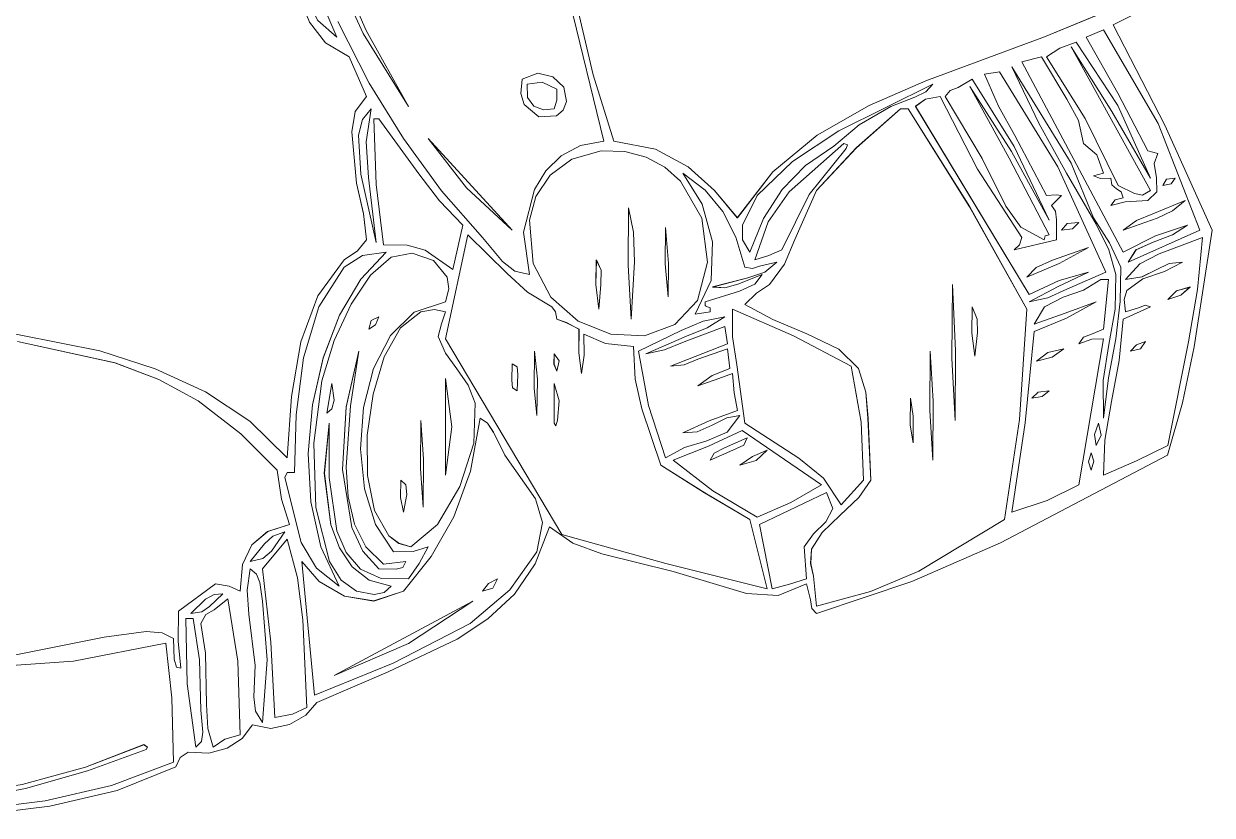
# Model space of a CAD drawing. Header units: inches. Extents: x 9 to 288, y -355 to -66.
# Drawn here: x 180 to 287.8, y -354.6 to -282.8 of the extents above; entities that cross this region are included whole.
import ezdxf

# ---------------------------------------------------------------- set-up
doc = ezdxf.new("R2010")
doc.units = ezdxf.units.IN
doc.header["$MEASUREMENT"] = 0
doc.layers.add('Layer 1', color=7, linetype='Continuous')

msp = doc.modelspace()

# ---------------------------------------------------------------- linework, layer by layer
at = {"layer": 'Layer 1', "color": 7, "lineweight": 9}
for points in [[(214.91, -290.31), (211.08, -283.43), (207.83, -275.96), (205.32, -267.75), (203.69, -258.67), (205.03, -268.05), (207.45, -276.34), (210.8, -283.71), (214.91, -290.31), (214.91, -290.31)], [(203.69, -258.67), (205.32, -267.75), (207.83, -275.96), (211.08, -283.43), (214.91, -290.31), (210.8, -283.71), (207.45, -276.34), (205.03, -268.05), (203.69, -258.67), (203.69, -258.67)], [(202.8, -266.3), (203.86, -271.83), (204.47, -277.65), (205.01, -280.33), (205.93, -282.68), (207.38, -284.55), (209.53, -285.82), (211.1, -289.41), (210.1, -290.78), (209.79, -292.62), (210.2, -297.26), (210.85, -300.04), (211.1, -302.42), (210.3, -303.4), (209.08, -304.22), (206.69, -307.49), (205.17, -311.67), (204.32, -316.62), (203.92, -322.17), (200.53, -318.86), (196.5, -316.2), (191.94, -314.11), (186.92, -312.49), (175.91, -310.3)], [(208.41, -284.02), (206.34, -279.14), (204.59, -273.93), (204.66, -277.08), (205.41, -280.07), (206.7, -282.52), (208.41, -284.02), (208.41, -284.02)], [(204.59, -273.93), (206.34, -279.14), (208.41, -284.02), (206.7, -282.52), (205.41, -280.07), (204.66, -277.08), (204.59, -273.93), (204.59, -273.93)], [(229.54, -280.71), (232.64, -293.45), (230.54, -293.86), (228.78, -294.8), (227.38, -296.16), (226.34, -297.83), (225.36, -301.7), (225.91, -305.56), (224.56, -305.25), (223.46, -304.38), (221.64, -302.2), (217.93, -297.96), (214.46, -293.22), (211.37, -288.19), (208.5, -282.62)], [(208.5, -282.61), (211.37, -288.19), (214.46, -293.22), (217.93, -297.96), (221.64, -302.2), (223.46, -304.38), (224.56, -305.25), (225.91, -305.56), (225.36, -301.7), (226.34, -297.83), (227.38, -296.16), (228.78, -294.8), (230.54, -293.86), (232.64, -293.45), (229.54, -280.71)], [(230.17, -281.02), (231.69, -287.44), (233.54, -293.45), (237.33, -294.2), (240.29, -295.78), (242.68, -297.94), (244.76, -300.4), (247.96, -296.23), (252.01, -292.91), (256.71, -290.23), (261.85, -287.99), (272.61, -284), (277.84, -281.85)], [(277.83, -281.85), (272.61, -284), (261.84, -287.99), (256.71, -290.23), (252.01, -292.91), (247.96, -296.23), (244.75, -300.4), (242.68, -297.94), (240.29, -295.78), (237.33, -294.19), (233.54, -293.45), (231.69, -287.44), (230.17, -281.02)], [(280.78, -281.93), (278.86, -282.9), (283.54, -292.01), (287.83, -301.52), (286.18, -312.1), (285.15, -317.18), (283.79, -321.94), (268.63, -329.88), (260.58, -333.39), (251.93, -336.3), (251.5, -335.84), (251.38, -335.06), (251.03, -333.61), (248.46, -334.67), (245.58, -334.48), (238.92, -332.49), (232.47, -330.89), (229.84, -329.92), (227.7, -328.45), (226.42, -331.8), (224.53, -334.53), (222.13, -336.77), (219.35, -338.61), (213.08, -341.6), (206.61, -344.38), (205.61, -345.51), (204.14, -346.37), (202.45, -346.74), (200.77, -346.4), (199.83, -347.63), (198.48, -348.52), (196.81, -348.96), (194.94, -348.87), (194.2, -349.36), (193.82, -350.21), (188.51, -352.34), (182.4, -353.77), (175.72, -354.59)], [(175.91, -310.3), (186.92, -312.48), (191.94, -314.1), (196.5, -316.2), (200.53, -318.86), (203.92, -322.17), (204.32, -316.62), (205.17, -311.67), (206.69, -307.49), (209.08, -304.22), (210.3, -303.4), (211.1, -302.42), (210.85, -300.03), (210.2, -297.26), (209.78, -292.61), (210.1, -290.77), (211.1, -289.41), (209.53, -285.82), (207.38, -284.55), (205.93, -282.68)], [(277.96, -283.35), (282.92, -291.86), (286.71, -301.52), (280.21, -304.44), (280.91, -303.32), (282.47, -302.61), (284.24, -301.97), (285.59, -301.08), (282.69, -302.05), (279.76, -303.54), (270.56, -286.27), (272.35, -285.82), (274.63, -289.65), (275.69, -291.59), (276.17, -293.67), (277.37, -294.71), (277.96, -296.36), (277.06, -296.59), (277.71, -296.84), (278.64, -296.81), (278.74, -297.43), (279.14, -297.77), (279.57, -298.07), (279.76, -298.61), (279.02, -298.77), (278.64, -299.28), (279.95, -298.97), (282, -298.83), (282.81, -298.05), (282.77, -296.79), (282.57, -295.49), (282.9, -294.57), (282, -294.35), (279.26, -289.12), (276.39, -284.02), (277.96, -283.35), (277.96, -283.35)], [(276.39, -284.02), (279.26, -289.12), (282, -294.34), (282.9, -294.57), (282.57, -295.49), (282.77, -296.79), (282.81, -298.05), (282, -298.83), (279.95, -298.96), (278.64, -299.28), (279.02, -298.77), (279.76, -298.61), (279.57, -298.07), (279.14, -297.77), (278.74, -297.43), (278.64, -296.81), (277.71, -296.84), (277.06, -296.59), (277.96, -296.36), (277.37, -294.71), (276.17, -293.67), (275.69, -291.59), (274.63, -289.65), (272.35, -285.82), (270.56, -286.27), (279.76, -303.54), (282.69, -302.05), (285.59, -301.07), (284.24, -301.97), (282.47, -302.61), (280.92, -303.32), (280.21, -304.44), (286.71, -301.52), (282.92, -291.86), (277.96, -283.35), (276.39, -284.02), (276.39, -284.02)], [(275.05, -284.92), (282.23, -297.93), (281.52, -298.35), (280.77, -298.21), (279.31, -297.49), (276.3, -291.41), (272.8, -285.82), (274.02, -285.02), (275.49, -284.47), (279.26, -290.24), (282.23, -296.81), (278.74, -290.76), (275.05, -284.92), (275.05, -284.92)], [(282.23, -296.81), (279.26, -290.24), (275.49, -284.47), (274.02, -285.02), (272.8, -285.82), (276.3, -291.4), (279.31, -297.49), (280.77, -298.21), (281.52, -298.35), (282.23, -297.93), (275.05, -284.92), (278.74, -290.76), (282.23, -296.81), (282.23, -296.81)], [(269.66, -286.72), (275.05, -295.47), (277.07, -300.4), (278.51, -302.68), (279.53, -304.89), (279.49, -308), (279.09, -311.4), (278.43, -314.93), (277.96, -318.58), (277.94, -315.17), (278.46, -311.89), (279.02, -308.69), (279.09, -305.56), (278.46, -303.32), (277.3, -300.98), (274.6, -296.36), (272.13, -291.88), (269.66, -286.72), (269.66, -286.72)], [(272.13, -291.88), (274.6, -296.36), (277.3, -300.98), (278.46, -303.32), (279.08, -305.56), (279.02, -308.69), (278.46, -311.89), (277.94, -315.17), (277.96, -318.58), (278.43, -314.93), (279.08, -311.4), (279.49, -308), (279.53, -304.89), (278.51, -302.68), (277.06, -300.4), (275.05, -295.47), (269.66, -286.72), (272.13, -291.88), (272.13, -291.88)], [(229.27, -289.86), (229.01, -288.56), (228.03, -287.62), (226.67, -287.29), (225.23, -287.84), (225.12, -289.14), (225.41, -290.15), (226.76, -291.25), (228.35, -291.16), (228.96, -290.66), (229.27, -289.86), (229.27, -289.86)], [(225.23, -287.84), (226.67, -287.29), (228.03, -287.62), (229.01, -288.56), (229.27, -289.86), (228.96, -290.66), (228.35, -291.16), (226.76, -291.25), (225.41, -290.15), (225.12, -289.14), (225.23, -287.84), (225.23, -287.84)], [(267.19, -287.39), (268.44, -290.3), (269.93, -292.95), (272.8, -298.38), (273.69, -298.32), (274.15, -298.38), (273.7, -298.83), (273.25, -299.28), (273.63, -299.8), (273.72, -300.61), (273.7, -302.42), (269.88, -303.32), (270.34, -302.87), (270.56, -302.2), (266.55, -296), (263.15, -289.41), (261.83, -289.66), (260.91, -290.3), (271.23, -307.36), (273.96, -306.1), (276.62, -305.34), (273.87, -306.63), (271.23, -308.03), (272.93, -307.67), (274.63, -306.88), (278.19, -305.34), (273.82, -295.79), (268.54, -287.16), (267.19, -287.39), (267.19, -287.39)], [(268.54, -287.16), (273.82, -295.8), (278.19, -305.34), (274.63, -306.88), (272.93, -307.67), (271.23, -308.03), (273.87, -306.63), (276.62, -305.34), (273.95, -306.1), (271.23, -307.36), (260.91, -290.31), (261.83, -289.66), (263.15, -289.41), (266.55, -296), (270.56, -302.2), (270.34, -302.87), (269.88, -303.32), (273.7, -302.42), (273.72, -300.61), (273.63, -299.8), (273.25, -299.28), (273.7, -298.83), (274.15, -298.38), (273.69, -298.32), (272.8, -298.38), (269.93, -292.95), (268.44, -290.3), (267.19, -287.39), (268.54, -287.16), (268.54, -287.16)], [(273.03, -300.63), (269.86, -293.93), (266.07, -287.84), (264.8, -288.58), (264.07, -288.87), (263.6, -289.41), (266.97, -295.02), (269.12, -299.37), (270.48, -301.27), (272.58, -302.42), (272.67, -302.06), (273.03, -301.97), (269.41, -294.99), (265.85, -288.51), (269.62, -294.39), (273.03, -300.63), (273.03, -300.63)], [(265.85, -288.51), (269.41, -294.99), (273.03, -301.97), (272.67, -302.06), (272.58, -302.42), (270.48, -301.27), (269.12, -299.37), (266.97, -295.02), (263.6, -289.41), (264.07, -288.87), (264.8, -288.58), (266.07, -287.84), (269.86, -293.93), (273.03, -300.63), (269.62, -294.39), (265.85, -288.51), (265.85, -288.51)], [(225.68, -288.29), (225.73, -289.51), (226.3, -290.29), (227.18, -290.62), (228.15, -290.53), (228.38, -289.75), (228.38, -288.73), (227.04, -288.12), (225.68, -288.29), (225.68, -288.29)], [(228.38, -288.74), (228.38, -289.75), (228.15, -290.53), (227.18, -290.63), (226.3, -290.29), (225.73, -289.51), (225.68, -288.29), (227.04, -288.12), (228.38, -288.74), (228.38, -288.74)], [(246.55, -298.38), (245.21, -301.09), (245.22, -302.4), (245.88, -303.54), (247.12, -300.47), (248.82, -297.85), (250.95, -295.66), (253.51, -293.9), (255.82, -291.98), (258.67, -290.31), (260.87, -289.46), (261.84, -288.98), (262.48, -288.29), (253.96, -292.51), (249.75, -295.29), (246.55, -298.38), (246.55, -298.38)], [(262.48, -288.29), (261.84, -288.98), (260.87, -289.46), (258.67, -290.31), (255.82, -291.98), (253.51, -293.9), (250.95, -295.66), (248.82, -297.85), (247.12, -300.47), (245.88, -303.54), (245.22, -302.4), (245.21, -301.09), (246.55, -298.38), (249.75, -295.29), (253.96, -292.51), (262.48, -288.29), (262.48, -288.29)], [(212, -302.65), (211.31, -296.77), (211.09, -293.53), (211.55, -290.53), (210.74, -291.51), (210.38, -292.92), (210.61, -296.46), (212, -302.65), (212, -302.65)], [(211.55, -290.53), (211.09, -293.53), (211.31, -296.77), (211.99, -302.65), (210.61, -296.46), (210.38, -292.92), (210.74, -291.51), (211.55, -290.53), (211.55, -290.53)], [(268.99, -327.78), (261.22, -332.46), (256.84, -334.31), (251.94, -335.63), (251.66, -332.92), (251.4, -331.76), (251.49, -330.47), (252.44, -328.94), (254.09, -327.38), (255.79, -325.79), (256.87, -324.19), (256.6, -318.59), (256.4, -316.21), (255.75, -314.09), (253.95, -312.32), (251.07, -310.92), (247.96, -309.64), (245.43, -308.26), (246.49, -307.25), (247.67, -306.46), (249.02, -304.62), (249.98, -302.38), (251.93, -297.94), (255.57, -294.06), (259.56, -290.53), (260.24, -290.53), (265.82, -299.41), (271.01, -308.71), (270.34, -318.69), (268.99, -327.78), (268.99, -327.78)], [(271.01, -308.7), (265.83, -299.41), (260.24, -290.53), (259.56, -290.53), (255.57, -294.05), (251.93, -297.93), (249.98, -302.38), (249.03, -304.62), (247.67, -306.46), (246.49, -307.24), (245.43, -308.26), (247.96, -309.64), (251.07, -310.92), (253.95, -312.32), (255.75, -314.09), (256.4, -316.21), (256.61, -318.59), (256.87, -324.19), (255.79, -325.79), (254.09, -327.38), (252.44, -328.94), (251.49, -330.47), (251.41, -331.76), (251.66, -332.92), (251.94, -335.63), (256.84, -334.31), (261.22, -332.46), (268.99, -327.78), (270.34, -318.69), (271.01, -308.7), (271.01, -308.7)], [(211.77, -291.43), (212.22, -291.43), (215.86, -296.42), (217.73, -298.87), (219.85, -301.08), (218.95, -305.11), (216.45, -303.35), (214.79, -302.88), (212.67, -302.87), (211.99, -297.38), (211.77, -291.43), (211.77, -291.43)], [(212.67, -302.87), (214.79, -302.88), (216.45, -303.35), (218.95, -305.11), (219.85, -301.07), (217.73, -298.87), (215.86, -296.42), (212.22, -291.43), (211.77, -291.43), (211.99, -297.38), (212.67, -302.87), (212.67, -302.87)], [(224.34, -301.52), (216.71, -293.22), (220.2, -297.69), (224.34, -301.52), (224.34, -301.52)], [(216.71, -293.22), (224.34, -301.52), (220.2, -297.69), (216.71, -293.22), (216.71, -293.22)], [(254.4, -293.67), (254.75, -293.79), (254.63, -294.12), (251.28, -298.29), (248.79, -303.32), (247.62, -303.83), (246.33, -304.22), (247.55, -300.79), (249.47, -298.05), (254.4, -293.67), (254.4, -293.67)], [(246.33, -304.22), (247.62, -303.83), (248.79, -303.32), (251.28, -298.29), (254.63, -294.12), (254.75, -293.79), (254.4, -293.67), (249.47, -298.05), (247.55, -300.79), (246.33, -304.22), (246.33, -304.22)], [(225.91, -300.63), (226.23, -304.54), (227.83, -307.62), (230.31, -309.79), (233.28, -310.97), (236.34, -311.1), (239.09, -310.1), (241.13, -307.9), (242.06, -304.44), (241.54, -300.43), (239.6, -297.09), (238.17, -295.83), (236.48, -294.9), (234.55, -294.39), (232.41, -294.34), (229.73, -295.08), (227.76, -296.54), (226.48, -298.48), (225.91, -300.63), (225.91, -300.63)], [(232.41, -294.34), (234.55, -294.39), (236.48, -294.9), (238.17, -295.83), (239.6, -297.09), (241.54, -300.43), (242.06, -304.44), (241.13, -307.9), (239.09, -310.1), (236.34, -311.1), (233.28, -310.97), (230.31, -309.79), (227.83, -307.62), (226.23, -304.54), (225.91, -300.63), (226.48, -298.48), (227.76, -296.54), (229.73, -295.08), (232.41, -294.34), (232.41, -294.34)], [(248.35, -304.44), (246.77, -304.79), (246.13, -305.02), (245.43, -304.89), (244.62, -302.16), (243.43, -299.83), (241.83, -297.89), (239.82, -296.36), (241.57, -299.16), (242.51, -302.59), (242.38, -306.1), (240.94, -309.15), (242.29, -308.93), (242.3, -308.58), (242.06, -308.48), (241.83, -308.37), (241.84, -308.03), (244.96, -307.06), (246.33, -306.44), (247, -305.56), (244.79, -306.44), (243.63, -306.76), (242.51, -306.68), (245.71, -305.84), (247.24, -305.35), (248.35, -304.44), (248.35, -304.44)], [(242.51, -306.69), (243.63, -306.76), (244.79, -306.44), (247, -305.56), (246.33, -306.44), (244.96, -307.06), (241.84, -308.03), (241.83, -308.38), (242.06, -308.48), (242.3, -308.58), (242.29, -308.93), (240.94, -309.15), (242.38, -306.1), (242.51, -302.59), (241.57, -299.16), (239.82, -296.37), (241.83, -297.89), (243.43, -299.83), (244.62, -302.16), (245.43, -304.89), (246.13, -305.02), (246.77, -304.79), (248.35, -304.44), (247.24, -305.35), (245.71, -305.84), (242.51, -306.69), (242.51, -306.69)], [(283.35, -297.49), (284.1, -297.34), (284.47, -296.81), (283.68, -296.92), (283.35, -297.49), (283.35, -297.49)], [(284.47, -296.81), (284.1, -297.34), (283.35, -297.49), (283.68, -296.92), (284.47, -296.81), (284.47, -296.81)], [(234.88, -299.51), (235.33, -301.71), (235.41, -304.41), (235.11, -309.6), (234.85, -304.69), (234.88, -299.51), (234.88, -299.51)], [(235.11, -309.6), (235.41, -304.41), (235.33, -301.71), (234.88, -299.51), (234.85, -304.69), (235.11, -309.6), (235.11, -309.6)], [(279.76, -301.52), (282.83, -300.44), (284.23, -299.77), (285.37, -298.83), (282.44, -300.05), (280.97, -300.66), (279.76, -301.52), (279.76, -301.52)], [(285.37, -298.83), (284.23, -299.77), (282.83, -300.44), (279.76, -301.52), (280.97, -300.66), (282.44, -300.05), (285.37, -298.83), (285.37, -298.83)], [(238.25, -301.3), (238.51, -304.56), (238.47, -307.58), (238.22, -304.58), (238.25, -301.3), (238.25, -301.3)], [(238.47, -307.58), (238.51, -304.56), (238.25, -301.3), (238.22, -304.58), (238.47, -307.58), (238.47, -307.58)], [(275.72, -300.85), (275.15, -301.4), (274.15, -301.52), (274.68, -300.93), (275.72, -300.85), (275.72, -300.85)], [(274.15, -301.52), (275.15, -301.4), (275.72, -300.85), (274.68, -300.93), (274.15, -301.52), (274.15, -301.52)], [(218.28, -311.4), (228.82, -329.12), (238.26, -331.75), (247.45, -334.06), (245.88, -327.78), (241.79, -325.35), (237.8, -322.84), (236.08, -317.73), (235.49, -315.05), (235.33, -312.07), (232.79, -311.8), (230.84, -310.95), (230.87, -312.88), (230.62, -314.54), (230.37, -312.66), (230.39, -310.5), (229.27, -309.92), (228.37, -309.6), (228.26, -308.93), (227.92, -308.48), (225.72, -307.15), (223.87, -305.46), (220.3, -301.97), (218.28, -311.4), (218.28, -311.4)], [(220.3, -301.97), (223.87, -305.46), (225.72, -307.15), (227.93, -308.48), (228.26, -308.93), (228.38, -309.6), (229.27, -309.93), (230.4, -310.5), (230.37, -312.66), (230.62, -314.54), (230.87, -312.88), (230.84, -310.95), (232.8, -311.8), (235.33, -312.07), (235.49, -315.05), (236.08, -317.73), (237.8, -322.84), (241.8, -325.35), (245.88, -327.78), (247.45, -334.06), (238.26, -331.75), (228.83, -329.12), (218.28, -311.4), (220.3, -301.97), (220.3, -301.97)], [(279.98, -308.93), (281.23, -308.55), (281.76, -308.33), (282.23, -308.48), (279.76, -309.6), (279.39, -313.35), (278.7, -317.07), (278.09, -320.59), (277.96, -323.74), (280.95, -322.46), (283.8, -321.05), (285.69, -311.66), (286.5, -306.9), (286.94, -302.2), (283.03, -303.67), (281.26, -304.6), (279.98, -306.01), (281.46, -305.75), (282.75, -305.14), (283.94, -304.57), (285.14, -304.44), (283.49, -305.27), (281.54, -305.94), (280.1, -306.99), (279.83, -307.81), (279.98, -308.93), (279.98, -308.93)], [(285.14, -304.44), (283.94, -304.57), (282.75, -305.14), (281.47, -305.75), (279.98, -306.01), (281.26, -304.6), (283.03, -303.67), (286.94, -302.2), (286.5, -306.9), (285.69, -311.66), (283.8, -321.05), (280.95, -322.46), (277.96, -323.74), (278.09, -320.59), (278.7, -317.07), (279.39, -313.34), (279.76, -309.6), (282.23, -308.48), (281.76, -308.33), (281.23, -308.55), (279.98, -308.93), (279.83, -307.81), (280.1, -306.99), (281.54, -305.94), (283.49, -305.27), (285.14, -304.44), (285.14, -304.44)], [(212.89, -303.54), (210.59, -305.98), (208.66, -309.25), (207.19, -313.13), (206.22, -317.38), (205.82, -321.8), (206.05, -326.17), (206.97, -330.25), (208.63, -333.83), (206.57, -332.19), (205.2, -329.86), (203.69, -323.96), (203.91, -323.5), (204.59, -323.51), (204.73, -318.29), (205.4, -313.11), (206.78, -308.48), (209.08, -304.89), (210.75, -303.82), (212.89, -303.54), (212.89, -303.54)], [(209.08, -304.89), (206.78, -308.48), (205.4, -313.11), (204.73, -318.29), (204.59, -323.51), (203.91, -323.5), (203.69, -323.96), (205.2, -329.86), (206.57, -332.19), (208.63, -333.83), (206.97, -330.25), (206.05, -326.17), (205.82, -321.8), (206.22, -317.38), (207.19, -313.12), (208.66, -309.25), (210.59, -305.98), (212.89, -303.54), (210.75, -303.82), (209.08, -304.89), (209.08, -304.89)], [(218.28, -308.03), (215.45, -308.97), (213.28, -311.09), (211.74, -314.08), (210.84, -317.6), (210.58, -321.35), (210.94, -324.99), (211.94, -328.21), (213.57, -330.69), (215.35, -330.68), (216.71, -330.24), (215.88, -331.77), (214.91, -333.16), (212.43, -333.11), (210.58, -332.27), (209.27, -330.77), (208.42, -328.79), (207.72, -323.96), (207.73, -319.03), (207.29, -323.57), (207.88, -328.27), (208.65, -330.34), (209.8, -332.05), (211.35, -333.26), (213.34, -333.83), (212.71, -334.39), (211.81, -334.56), (210.2, -334.28), (208.83, -333.27), (207.77, -331.57), (206.53, -326.69), (206.33, -320.84), (207.06, -315.21), (208.17, -311.54), (209.71, -308.23), (211.49, -305.61), (213.34, -303.99), (215.26, -303.63), (217.19, -304.29), (218.44, -305.8), (218.58, -306.84), (218.28, -308.03), (218.28, -308.03)], [(213.34, -303.99), (211.49, -305.61), (209.71, -308.23), (208.17, -311.54), (207.06, -315.21), (206.33, -320.84), (206.53, -326.69), (207.77, -331.57), (208.83, -333.27), (210.2, -334.28), (211.81, -334.56), (212.71, -334.4), (213.34, -333.83), (211.35, -333.26), (209.8, -332.05), (208.65, -330.34), (207.87, -328.27), (207.28, -323.57), (207.73, -319.03), (207.72, -323.96), (208.42, -328.79), (209.27, -330.77), (210.58, -332.27), (212.43, -333.12), (214.91, -333.16), (215.88, -331.77), (216.71, -330.25), (215.34, -330.68), (213.57, -330.69), (211.94, -328.21), (210.94, -324.99), (210.58, -321.35), (210.84, -317.6), (211.74, -314.08), (213.28, -311.09), (215.45, -308.97), (218.28, -308.03), (218.58, -306.84), (218.44, -305.8), (217.19, -304.29), (215.26, -303.63), (213.34, -303.99), (213.34, -303.99)], [(276.62, -303.1), (273.94, -304.57), (271.01, -305.79), (271.85, -304.92), (273.35, -304.26), (276.62, -303.1), (276.62, -303.1)], [(271.01, -305.79), (273.94, -304.57), (276.62, -303.1), (273.35, -304.26), (271.85, -304.92), (271.01, -305.79), (271.01, -305.79)], [(231.97, -304.22), (232.41, -305.17), (232.38, -306.47), (232.19, -308.71), (231.91, -306.46), (231.97, -304.22), (231.97, -304.22)], [(232.19, -308.7), (232.38, -306.47), (232.41, -305.17), (231.96, -304.22), (231.91, -306.46), (232.19, -308.7), (232.19, -308.7)], [(278.41, -306.01), (277.96, -310.5), (276.87, -310.97), (276.15, -311.25), (275.72, -311.85), (276.91, -311.43), (277.96, -311.4), (275.72, -324.64), (272.86, -326.04), (269.66, -327.1), (270.87, -319.01), (271.68, -310.72), (274.62, -309.51), (277.29, -308.03), (274.5, -309.06), (271.68, -310.05), (272.63, -308.48), (274.3, -307.62), (276.17, -306.97), (277.74, -306.01), (278.41, -306.01), (278.41, -306.01)], [(277.74, -306.01), (276.17, -306.97), (274.3, -307.62), (272.63, -308.48), (271.68, -310.05), (274.5, -309.06), (277.29, -308.03), (274.62, -309.51), (271.68, -310.72), (270.87, -319.01), (269.66, -327.1), (272.86, -326.04), (275.72, -324.64), (277.96, -311.4), (276.91, -311.43), (275.72, -311.85), (276.15, -311.25), (276.87, -310.97), (277.96, -310.5), (278.41, -306.01), (277.74, -306.01), (277.74, -306.01)], [(264.5, -318.8), (264.53, -312.49), (264.27, -306.46), (264.2, -313.15), (264.5, -318.8), (264.5, -318.8)], [(264.28, -306.46), (264.53, -312.49), (264.5, -318.8), (264.2, -313.15), (264.28, -306.46), (264.28, -306.46)], [(283.8, -307.81), (285, -307.44), (285.82, -306.68), (284.6, -307.03), (283.8, -307.81), (283.8, -307.81)], [(285.82, -306.69), (285, -307.44), (283.8, -307.81), (284.6, -307.04), (285.82, -306.69), (285.82, -306.69)], [(218.28, -308.93), (217.91, -310.02), (217.6, -311.17), (218.27, -312.69), (219.31, -314.12), (220.33, -315.59), (220.97, -317.23), (220.85, -320.84), (219.58, -324.79), (217.55, -328.21), (215.14, -330.24), (214.04, -329.93), (213.13, -329.25), (211.83, -326.96), (211.2, -323.78), (211.18, -320.13), (211.71, -316.41), (212.73, -313.03), (214.19, -310.4), (216.03, -308.93), (217.27, -308.72), (218.28, -308.93), (218.28, -308.93)], [(216.03, -308.93), (214.19, -310.4), (212.73, -313.03), (211.71, -316.41), (211.18, -320.13), (211.2, -323.78), (211.83, -326.96), (213.13, -329.25), (214.04, -329.94), (215.14, -330.24), (217.55, -328.21), (219.58, -324.79), (220.85, -320.84), (220.97, -317.23), (220.33, -315.59), (219.31, -314.12), (218.27, -312.69), (217.61, -311.17), (217.91, -310.02), (218.28, -308.93), (217.27, -308.72), (216.03, -308.93), (216.03, -308.93)], [(211.32, -310.5), (211.94, -310.11), (212.22, -309.38), (211.55, -309.72), (211.32, -310.5), (211.32, -310.5)], [(212.22, -309.38), (211.94, -310.11), (211.32, -310.5), (211.55, -309.72), (212.22, -309.38), (212.22, -309.38)], [(243.63, -309.38), (242.02, -310.4), (240.13, -311.15), (236.45, -312.74), (238.16, -312.39), (239.92, -311.67), (243.63, -310.27), (243.86, -311.85), (238.7, -313.87), (239.92, -313.76), (241.16, -313.24), (243.86, -312.3), (244.08, -314.09), (242.46, -314.71), (241.17, -315.66), (242.73, -315.1), (244.31, -314.54), (244.46, -316.29), (244.76, -317.9), (242.19, -318.82), (239.82, -319.92), (241.11, -319.82), (242.47, -319.21), (243.79, -318.56), (244.98, -318.35), (243.84, -319.85), (241.99, -320.64), (239.96, -321.24), (238.25, -322.17), (236.68, -317.42), (235.78, -312.52), (239.66, -310.63), (241.64, -309.78), (243.63, -309.38), (243.63, -309.38)], [(235.78, -312.52), (236.68, -317.42), (238.25, -322.17), (239.96, -321.24), (241.99, -320.64), (243.84, -319.85), (244.98, -318.35), (243.79, -318.56), (242.47, -319.21), (241.11, -319.82), (239.82, -319.92), (242.19, -318.82), (244.76, -317.9), (244.46, -316.29), (244.31, -314.54), (242.73, -315.1), (241.17, -315.66), (242.46, -314.71), (244.08, -314.09), (243.86, -312.3), (241.16, -313.24), (239.92, -313.76), (238.7, -313.87), (243.86, -311.85), (243.63, -310.27), (239.92, -311.67), (238.16, -312.39), (236.45, -312.74), (240.13, -311.15), (242.02, -310.4), (243.63, -309.38), (241.64, -309.78), (239.66, -310.63), (235.78, -312.52), (235.78, -312.52)], [(245.43, -319.03), (250.32, -322.21), (252.56, -324.01), (254.18, -326.43), (256.2, -324.19), (255.99, -318.95), (255.08, -313.87), (249.85, -311.13), (244.31, -308.71), (244.3, -311.21), (244.7, -313.76), (245.43, -319.03), (245.43, -319.03)], [(266.3, -312.97), (266.53, -310.8), (266.5, -309.6), (266.07, -308.48), (266.04, -310.86), (266.3, -312.97), (266.3, -312.97)], [(266.07, -308.48), (266.5, -309.6), (266.53, -310.8), (266.3, -312.97), (266.04, -310.86), (266.07, -308.48), (266.07, -308.48)], [(179.46, -311.62), (188.29, -313.55), (192.28, -315.08), (195.84, -317.01), (199.72, -319.99), (203.02, -323.29), (203.4, -325.94), (204.14, -328.23), (202.14, -328.86), (200.7, -330.06), (199.86, -331.86), (199.65, -334.28), (198.66, -333.82), (197.41, -333.61), (194.05, -336.08), (194.02, -338.8), (194.27, -341.24), (193.87, -341.15), (193.68, -340.43), (193.6, -338.55), (192.58, -338.06), (191.12, -337.94), (187.33, -338.44), (179.01, -340.12)], [(179.01, -340.12), (187.33, -338.44), (191.13, -337.94), (192.58, -338.06), (193.6, -338.55), (193.68, -340.43), (193.88, -341.15), (194.27, -341.24), (194.02, -338.8), (194.05, -336.08), (197.41, -333.61), (198.67, -333.82), (199.66, -334.28), (199.86, -331.86), (200.71, -330.06), (202.15, -328.86), (204.14, -328.23), (203.4, -325.94), (203.02, -323.29), (199.72, -319.99), (195.84, -317.01), (192.28, -315.08), (188.3, -313.55), (179.46, -311.62)], [(212.22, -332.26), (213.8, -332.27), (214.42, -332.11), (214.69, -331.59), (212.67, -331.82), (211.06, -330.25), (210.02, -328.18), (209.45, -325.73), (209.26, -323.04), (209.65, -317.46), (210.43, -312.52), (209.26, -317.56), (208.93, -323.24), (209.79, -328.49), (210.79, -330.63), (212.22, -332.26), (212.22, -332.26)], [(210.43, -312.52), (209.65, -317.46), (209.26, -323.04), (209.45, -325.73), (210.02, -328.18), (211.06, -330.25), (212.67, -331.82), (214.69, -331.59), (214.42, -332.11), (213.8, -332.27), (212.22, -332.26), (210.79, -330.63), (209.79, -328.49), (208.93, -323.24), (209.26, -317.57), (210.43, -312.52), (210.43, -312.52)], [(226.36, -312.52), (226.62, -315.04), (226.58, -318.35), (226.33, -315.85), (226.36, -312.52), (226.36, -312.52)], [(226.58, -318.35), (226.62, -315.04), (226.36, -312.52), (226.33, -315.85), (226.58, -318.35), (226.58, -318.35)], [(262.48, -322.39), (262.51, -317.04), (262.26, -312.52), (262.23, -317.88), (262.48, -322.39), (262.48, -322.39)], [(262.26, -312.52), (262.51, -317.04), (262.48, -322.39), (262.23, -317.88), (262.26, -312.52), (262.26, -312.52)], [(271.9, -313.42), (273.32, -313.04), (274.37, -312.29), (272.92, -312.64), (271.9, -313.42), (271.9, -313.42)], [(274.37, -312.29), (273.32, -313.04), (271.9, -313.42), (272.92, -312.64), (274.37, -312.29), (274.37, -312.29)], [(281.78, -311.62), (281.33, -312.29), (280.43, -312.52), (280.96, -311.93), (281.78, -311.62), (281.78, -311.62)], [(280.43, -312.52), (281.33, -312.29), (281.78, -311.62), (280.96, -311.93), (280.43, -312.52), (280.43, -312.52)], [(224.34, -313.64), (224.77, -313.93), (224.83, -314.61), (224.79, -316.11), (224.35, -315.82), (224.29, -315.14), (224.34, -313.64), (224.34, -313.64)], [(224.79, -316.11), (224.83, -314.61), (224.77, -313.93), (224.34, -313.64), (224.29, -315.14), (224.35, -315.82), (224.79, -316.11), (224.79, -316.11)], [(228.38, -314.31), (228.6, -313.39), (228.15, -312.74), (228.12, -313.67), (228.38, -314.31), (228.38, -314.31)], [(228.15, -312.74), (228.6, -313.39), (228.38, -314.31), (228.13, -313.67), (228.15, -312.74), (228.15, -312.74)], [(207.51, -318.13), (207.96, -317.73), (208.19, -316.95), (207.96, -315.44), (207.51, -318.13), (207.51, -318.13)], [(207.96, -315.44), (208.19, -316.95), (207.96, -317.73), (207.51, -318.13), (207.96, -315.44), (207.96, -315.44)], [(218.28, -323.74), (218.84, -319.36), (218.28, -314.99), (218.28, -323.74), (218.28, -323.74)], [(218.28, -314.99), (218.84, -319.36), (218.28, -323.74), (218.28, -314.99), (218.28, -314.99)], [(228.15, -315.44), (228.6, -317.01), (228.45, -318.76), (228.3, -319.27), (228.15, -319.03), (228.15, -315.44), (228.15, -315.44)], [(228.15, -319.03), (228.3, -319.27), (228.45, -318.76), (228.6, -317.01), (228.15, -315.44), (228.15, -319.03), (228.15, -319.03)], [(260.69, -320.82), (260.71, -318.39), (260.46, -316.78), (260.44, -319.22), (260.69, -320.82), (260.69, -320.82)], [(260.46, -316.78), (260.71, -318.39), (260.69, -320.82), (260.44, -319.22), (260.46, -316.78), (260.46, -316.78)], [(271.46, -316.78), (272.42, -316.62), (273.03, -316.11), (272.03, -316.23), (271.46, -316.78), (271.46, -316.78)], [(273.03, -316.11), (272.42, -316.62), (271.46, -316.78), (272.03, -316.23), (273.03, -316.11), (273.03, -316.11)], [(221.42, -318.58), (222.1, -319.04), (222.62, -319.86), (223.66, -321.94), (226.44, -325.9), (227.07, -328.03), (226.58, -330.69), (224.11, -334.16), (220.52, -337.2), (213.54, -340.81), (206.39, -343.71), (205.26, -331.59), (206.82, -333.38), (209.11, -334.72), (211.78, -335.16), (214.46, -334.28), (216.97, -331.12), (219.04, -327.53), (220.56, -323.38), (221.42, -318.58), (221.42, -318.58)], [(214.46, -334.28), (211.78, -335.17), (209.11, -334.72), (206.82, -333.38), (205.26, -331.59), (206.39, -343.71), (213.54, -340.81), (220.52, -337.2), (224.11, -334.16), (226.58, -330.7), (227.07, -328.03), (226.44, -325.9), (223.66, -321.94), (222.62, -319.87), (222.1, -319.04), (221.42, -318.58), (220.56, -323.38), (219.04, -327.53), (216.97, -331.12), (214.46, -334.28), (214.46, -334.28)], [(216.26, -326.65), (216.29, -322.31), (216.03, -318.8), (216.01, -323.15), (216.26, -326.65), (216.26, -326.65)], [(216.03, -318.8), (216.29, -322.31), (216.26, -326.65), (216.01, -323.15), (216.03, -318.8), (216.03, -318.8)], [(277.51, -319.03), (277.75, -320.11), (277.29, -321.05), (277.15, -320.06), (277.51, -319.03), (277.51, -319.03)], [(277.29, -321.05), (277.75, -320.11), (277.52, -319.03), (277.15, -320.06), (277.29, -321.05), (277.29, -321.05)], [(252.38, -324.64), (249.61, -326.24), (246.55, -327.55), (242.53, -325.17), (238.92, -322.39), (242.13, -321.11), (245.2, -319.7), (252.38, -324.64), (252.38, -324.64)], [(245.2, -319.7), (242.13, -321.11), (238.92, -322.39), (242.53, -325.17), (246.55, -327.55), (249.61, -326.24), (252.38, -324.63), (245.2, -319.7), (245.2, -319.7)], [(242.29, -322.39), (244.35, -321.48), (245.33, -321.04), (245.65, -320.37), (243.59, -321.28), (242.65, -321.76), (242.29, -322.39), (242.29, -322.39)], [(245.65, -320.37), (245.33, -321.04), (244.35, -321.48), (242.29, -322.39), (242.65, -321.76), (243.59, -321.28), (245.65, -320.37), (245.65, -320.37)], [(244.98, -322.84), (246.47, -322.43), (247.45, -321.49), (246.12, -322.07), (244.98, -322.84), (244.98, -322.84)], [(247.45, -321.49), (246.47, -322.43), (244.98, -322.84), (246.12, -322.07), (247.45, -321.49), (247.45, -321.49)], [(276.84, -321.72), (277.1, -322.49), (276.84, -323.29), (276.61, -322.55), (276.84, -321.72), (276.84, -321.72)], [(276.84, -323.29), (277.1, -322.49), (276.84, -321.72), (276.61, -322.55), (276.84, -323.29), (276.84, -323.29)], [(214.46, -327.1), (214.76, -325.51), (214.67, -324.62), (214.24, -324.19), (214.21, -325.78), (214.46, -327.1), (214.46, -327.1)], [(214.24, -324.19), (214.67, -324.62), (214.76, -325.51), (214.47, -327.1), (214.21, -325.78), (214.24, -324.19), (214.24, -324.19)], [(252.83, -325.31), (253.41, -326.77), (252.78, -327.97), (251.66, -329.07), (250.81, -330.24), (251.04, -333.16), (249.49, -333.63), (247.9, -334.06), (246.77, -328.23), (252.83, -325.31), (252.83, -325.31)], [(246.77, -328.23), (247.9, -334.06), (249.49, -333.63), (251.04, -333.16), (250.81, -330.24), (251.66, -329.07), (252.78, -327.97), (253.41, -326.77), (252.83, -325.31), (246.77, -328.23), (246.77, -328.23)], [(203.69, -328.9), (202.51, -330.63), (201.72, -331.3), (200.55, -331.59), (201.85, -329.97), (202.61, -329.27), (203.69, -328.9), (203.69, -328.9)], [(200.55, -331.59), (201.72, -331.3), (202.51, -330.63), (203.69, -328.9), (202.61, -329.27), (201.85, -329.97), (200.55, -331.59), (200.55, -331.59)], [(203.92, -329.57), (204.85, -333.07), (205.33, -336.87), (205.71, -344.83), (204.41, -345.43), (202.8, -345.73), (202.45, -338.91), (201.67, -332.26), (203.92, -329.57), (203.92, -329.57)], [(201.67, -332.26), (202.45, -338.91), (202.8, -345.73), (204.41, -345.43), (205.71, -344.83), (205.33, -336.87), (204.85, -333.07), (203.92, -329.57), (201.67, -332.26), (201.67, -332.26)], [(200.55, -332.26), (201.13, -332.73), (201.45, -333.5), (201.67, -335.18), (202.09, -340.51), (201.67, -346.18), (201.03, -345.16), (200.88, -343.86), (201, -341.01), (200.43, -336.37), (200.28, -334.18), (200.55, -332.26), (200.55, -332.26)], [(201, -341.01), (200.88, -343.86), (201.03, -345.16), (201.67, -346.18), (202.09, -340.51), (201.67, -335.18), (201.45, -333.5), (201.13, -332.73), (200.55, -332.26), (200.28, -334.18), (200.43, -336.37), (201, -341.01), (201, -341.01)], [(221.64, -334.28), (222.58, -333.99), (222.99, -333.16), (222.18, -333.58), (221.64, -334.28), (221.64, -334.28)], [(222.99, -333.16), (222.58, -333.99), (221.64, -334.28), (222.18, -333.58), (222.99, -333.16), (222.99, -333.16)], [(198.09, -334.51), (196.88, -335.66), (196.18, -336.14), (195.17, -336.3), (196.5, -335.01), (197.29, -334.56), (198.09, -334.51), (198.09, -334.51)], [(195.17, -336.3), (196.18, -336.14), (196.88, -335.66), (198.09, -334.51), (197.29, -334.56), (196.5, -335.01), (195.17, -336.3), (195.17, -336.3)], [(198.53, -334.96), (199.43, -340.63), (199.66, -347.3), (198.26, -347.7), (197.19, -348.42), (196.72, -346.72), (196.59, -344.56), (196.51, -339.89), (196.07, -337.2), (196.55, -336.4), (197.28, -335.95), (198.53, -334.96), (198.53, -334.96)], [(196.07, -337.2), (196.51, -339.89), (196.59, -344.56), (196.72, -346.72), (197.19, -348.42), (198.26, -347.7), (199.66, -347.3), (199.43, -340.63), (198.53, -334.96), (197.28, -335.95), (196.55, -336.4), (196.07, -337.2), (196.07, -337.2)], [(208.18, -341.91), (214.93, -339.01), (220.75, -335.18), (208.18, -341.91), (208.18, -341.91)], [(220.75, -335.18), (214.93, -339.01), (208.18, -341.91), (220.75, -335.18), (220.75, -335.18)], [(194.72, -336.75), (195.39, -336.75), (195.96, -340.49), (196.07, -345.05), (196.26, -347.05), (196.15, -347.91), (195.62, -348.42), (194.85, -342.66), (194.72, -336.75), (194.72, -336.75)], [(195.62, -348.42), (196.15, -347.9), (196.26, -347.05), (196.07, -345.05), (195.96, -340.49), (195.39, -336.75), (194.72, -336.75), (194.85, -342.66), (195.62, -348.42), (195.62, -348.42)], [(175, -341.29), (184.52, -340.63), (192.92, -339), (193.46, -343.93), (193.6, -349.77), (187.97, -351.88), (181.95, -353.29), (175.65, -354.08)], [(175.65, -354.08), (181.95, -353.29), (187.97, -351.88), (193.6, -349.77), (193.46, -343.93), (192.92, -339), (184.53, -340.63), (175, -341.29)], [(167.34, -353.8), (174.09, -353.31), (180.19, -352.17), (185.81, -350.56), (191.13, -348.64), (191.24, -348.43), (190.9, -348.2), (185.62, -350.22), (179.88, -351.79), (167.34, -353.8), (167.34, -353.8)], [(190.9, -348.19), (191.24, -348.43), (191.13, -348.64), (185.81, -350.56), (180.19, -352.17), (174.09, -353.31), (167.35, -353.8), (179.88, -351.79), (185.62, -350.22), (190.9, -348.19), (190.9, -348.19)]]:
    msp.add_lwpolyline(points, dxfattribs=at)

doc.saveas('drawing.dxf')
